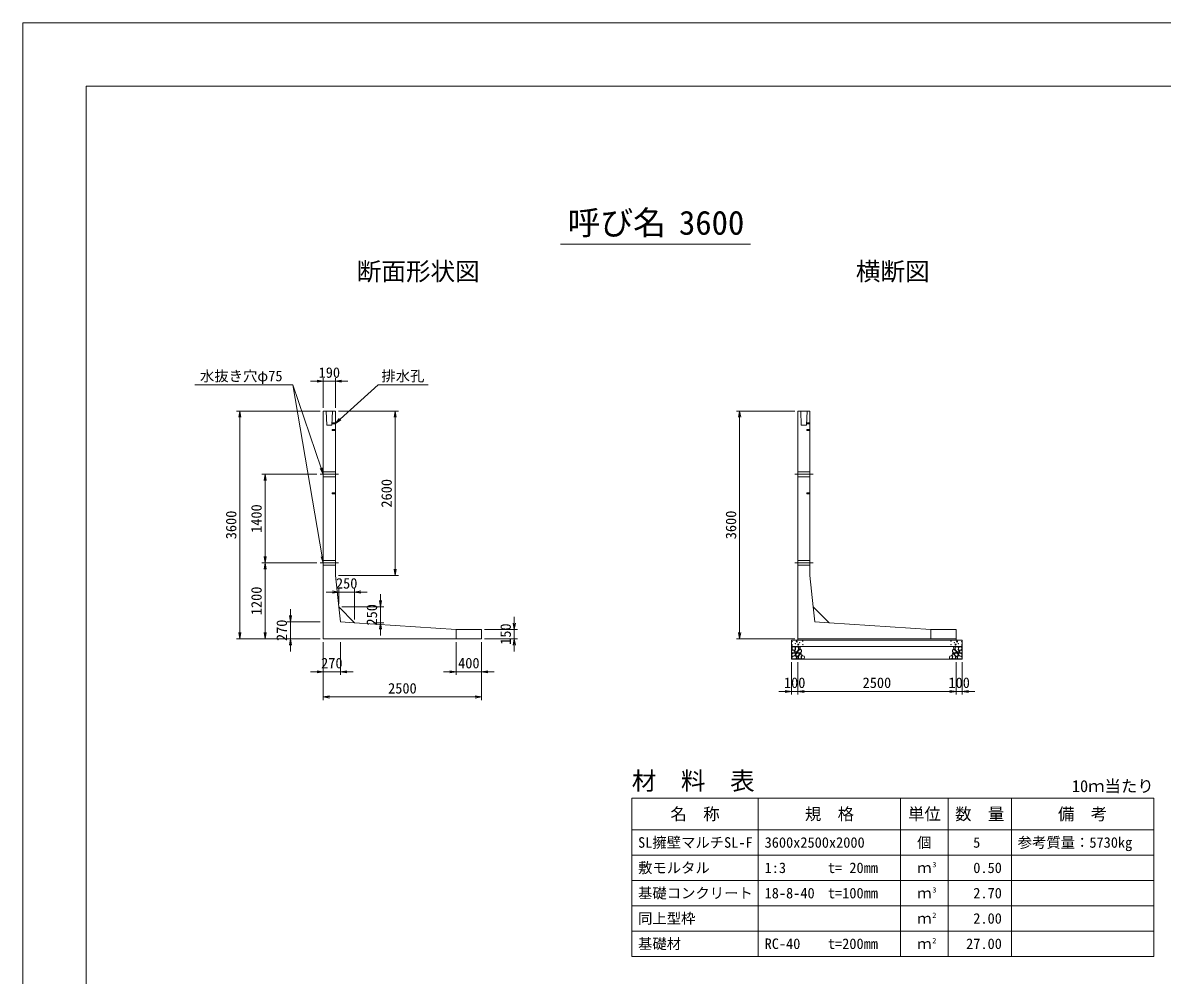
# Model space of a CAD drawing. Units: millimetres at full size, sheet at 1:50. Extents: x 70280 to 112330, y -109759 to -80059.
# Drawn here: x 70280 to 88289, y -95106 to -80059 of the extents above; entities that cross this region are included whole.
import ezdxf
from ezdxf.enums import TextEntityAlignment as Align

# ---------------------------------------------------------------- set-up
doc = ezdxf.new("R2010")
doc.units = ezdxf.units.MM
doc.header["$LTSCALE"] = 50
doc.linetypes.add('CHAIN', pattern=[18.5, 12, -1.5, 3.5, -1.5])
doc.linetypes.add('DASHED_SPACED', pattern=[12, 6, -6])
for name, color, linetype, lineweight in [('D-BMK', 2, 'CHAIN', 13), ('D-DCR-HCHn', 4, 'Continuous', 9), ('D-MTR-FRAM', 7, 'Continuous', 13), ('D-MTR-LINE', 7, 'Continuous', 13), ('D-STR-DIM', 7, 'Continuous', 9), ('D-STR-STRn', 1, 'Continuous', 13), ('D-STR-TXT', 7, 'Continuous', 9), ('D-TTL', 2, 'Continuous', 13), ('D-TTL-TXT', 7, 'Continuous', 13)]:
    doc.layers.add(name, color=color, linetype=linetype, lineweight=lineweight)
doc.layers.add('D-MTR', color=7, linetype='Continuous')
doc.layers.add('D-MTR-TXT', color=7, linetype='Continuous')
doc.styles.add('ＭＳ ゴシック', font='')
doc.styles.get('ＭＳ ゴシック').set_extended_font_data('MS Gothic')

# ---------------------------------------------------------------- blocks, each defined once
blk = doc.blocks.new('open_arrow')
at = {"color": 0, "linetype": 'Continuous', "lineweight": -2}
blk.add_lwpolyline([(7.5, 1.25), (0, 0), (7.5, -1.25)], dxfattribs=at)

msp = doc.modelspace()

# ---------------------------------------------------------------- linework, layer by layer
at = {"layer": 'D-BMK'}
for p, q in [((74980.11, -87192.06), (75270.11, -87192.06)), ((82480.11, -87192.06), (82770.11, -87192.06)), ((74980.11, -88592.06), (75270.11, -88592.06)), ((82480.11, -88592.06), (82770.11, -88592.06))]:
    msp.add_line(p, q, dxfattribs=at)
at = {"layer": 'D-DCR-HCHn'}
for points in [[(82437.39, -89978.25), (82430.46, -89999.06), (82439.7, -90012.92), (82462.82, -90015.24), (82478.6, -90008.46), (82472.06, -89992.12), (82476.69, -89982.88), (82467.44, -89973.63), (82453.57, -89969.01)], [(82481.27, -90055.05), (82498.39, -90029.37), (82496.25, -90022.95), (82472.7, -90016.53), (82451.3, -90018.67), (82436.32, -90031.51), (82434.18, -90046.49), (82436.32, -90061.47), (82453.44, -90065.75)], [(82481.31, -89920.47), (82460.51, -89915.84), (82442.01, -89925.09), (82439.7, -89945.89), (82444.32, -89962.07), (82467.44, -89969.01), (82483.62, -89969.01), (82490.55, -89957.45), (82490.55, -89932.02)], [(82499.8, -89918.16), (82492.87, -89938.96), (82495.18, -89962.07), (82479, -89987.5), (82499.8, -89999.06), (82522.91, -89987.5), (82536.78, -89969.01), (82541.41, -89938.96), (82536.78, -89922.78), (82522.91, -89915.84)], [(82504.42, -89999.06), (82492.87, -90008.3), (82497.49, -90015.24), (82513.67, -90015.24), (82520.6, -90012.92), (82525.23, -90003.68), (82518.29, -89996.74)], [(82541.19, -90055.05), (82551.89, -90029.37), (82543.33, -90018.67), (82517.65, -90018.67), (82506.95, -90022.95), (82496.25, -90037.93), (82496.25, -90050.77), (82506.95, -90067.89), (82519.79, -90070.03)], [(82539.09, -89973.63), (82527.54, -90001.37), (82536.78, -90012.92), (82564.52, -90012.92), (82576.08, -90008.3), (82587.64, -89992.12), (82587.64, -89978.25), (82576.08, -89959.76), (82562.21, -89957.45)], [(82577.58, -90106.42), (82584, -90087.16), (82581.86, -90065.75), (82596.84, -90042.21), (82577.58, -90031.51), (82556.17, -90042.21), (82543.33, -90059.33), (82539.05, -90087.16), (82543.33, -90102.14), (82556.17, -90108.56)], [(82543.72, -89922.78), (82543.72, -89950.52), (82555.27, -89957.45), (82566.83, -89950.52), (82569.14, -89934.34), (82566.83, -89920.47), (82550.65, -89915.84)], [(82573.3, -90031.51), (82584, -90022.95), (82579.72, -90016.53), (82564.73, -90016.53), (82558.31, -90018.67), (82554.03, -90027.23), (82560.45, -90033.65)], [(84982.64, -90106.42), (84976.22, -90087.16), (84978.36, -90065.75), (84963.38, -90042.21), (84982.64, -90031.51), (85004.05, -90042.21), (85016.89, -90059.33), (85021.17, -90087.16), (85016.89, -90102.14), (85004.05, -90108.56)], [(85021.13, -89973.63), (85032.68, -90001.37), (85023.44, -90012.92), (84995.7, -90012.92), (84984.14, -90008.3), (84972.58, -89992.12), (84972.58, -89978.25), (84984.14, -89959.76), (84998.01, -89957.45)], [(84986.92, -90031.51), (84976.22, -90022.95), (84980.5, -90016.53), (84995.49, -90016.53), (85001.91, -90018.67), (85006.19, -90027.23), (84999.77, -90033.65)], [(85016.5, -89922.78), (85016.5, -89950.52), (85004.95, -89957.45), (84993.39, -89950.52), (84991.08, -89934.34), (84993.39, -89920.47), (85009.57, -89915.84)], [(85019.03, -90055.05), (85008.33, -90029.37), (85016.89, -90018.67), (85042.57, -90018.67), (85053.27, -90022.95), (85063.97, -90037.93), (85063.97, -90050.77), (85053.27, -90067.89), (85040.43, -90070.03)], [(85060.42, -89918.16), (85067.35, -89938.96), (85065.04, -89962.07), (85081.22, -89987.5), (85060.42, -89999.06), (85037.31, -89987.5), (85023.44, -89969.01), (85018.81, -89938.96), (85023.44, -89922.78), (85037.31, -89915.84)], [(85055.8, -89999.06), (85067.35, -90008.3), (85062.73, -90015.24), (85046.55, -90015.24), (85039.62, -90012.92), (85034.99, -90003.68), (85041.93, -89996.74)], [(85078.95, -90055.05), (85061.83, -90029.37), (85063.97, -90022.95), (85087.52, -90016.53), (85108.92, -90018.67), (85123.9, -90031.51), (85126.04, -90046.49), (85123.9, -90061.47), (85106.78, -90065.75)], [(85078.91, -89920.47), (85099.71, -89915.84), (85118.21, -89925.09), (85120.52, -89945.89), (85115.9, -89962.07), (85092.78, -89969.01), (85076.6, -89969.01), (85069.67, -89957.45), (85069.67, -89932.02)], [(85122.83, -89978.25), (85129.76, -89999.06), (85120.52, -90012.92), (85097.4, -90015.24), (85081.62, -90008.46), (85088.16, -89992.12), (85083.53, -89982.88), (85092.78, -89973.63), (85106.65, -89969.01)], [(82489.83, -90108.56), (82504.81, -90102.14), (82509.09, -90080.73), (82500.53, -90065.75), (82485.55, -90061.47), (82466.28, -90063.61), (82444.88, -90072.17), (82434.18, -90085.02), (82434.18, -90100), (82440.6, -90108.56), (82466.28, -90106.42)], [(82536.91, -90102.14), (82536.91, -90076.45), (82526.21, -90070.03), (82515.51, -90076.45), (82513.37, -90091.44), (82515.51, -90104.28), (82530.49, -90108.56)], [(82594.7, -90104.28), (82613.96, -90108.56), (82631.08, -90100), (82633.22, -90080.73), (82628.94, -90065.75), (82607.54, -90059.33), (82592.56, -90059.33), (82586.14, -90070.03), (82586.14, -90093.58)], [(84965.52, -90104.28), (84946.26, -90108.56), (84929.14, -90100), (84927, -90080.73), (84931.28, -90065.75), (84952.68, -90059.33), (84967.66, -90059.33), (84974.08, -90070.03), (84974.08, -90093.58)], [(85023.31, -90102.14), (85023.31, -90076.45), (85034.01, -90070.03), (85044.71, -90076.45), (85046.85, -90091.44), (85044.71, -90104.28), (85029.73, -90108.56)], [(85070.39, -90108.56), (85055.41, -90102.14), (85051.13, -90080.73), (85059.69, -90065.75), (85074.67, -90061.47), (85093.94, -90063.61), (85115.34, -90072.17), (85126.04, -90085.02), (85126.04, -90100), (85119.62, -90108.56), (85093.94, -90106.42)]]:
    msp.add_lwpolyline(points, close=True, dxfattribs=at)
for centre, radius in [((82440.84, -89834.63), 3), ((82492.4, -89866.3), 3), ((82513.45, -89834.63), 7.5), ((82557.82, -89850.42), 3), ((82608.24, -89828.58), 3), ((84951.98, -89828.58), 3), ((85002.4, -89850.42), 3), ((85046.77, -89834.63), 7.5), ((85067.82, -89866.3), 3), ((85119.38, -89834.63), 3), ((82441.98, -89888.14), 3), ((82536.77, -89882.09), 7.5), ((82609.38, -89882.09), 3), ((84950.84, -89882.09), 3), ((85023.45, -89882.09), 7.5), ((85118.24, -89888.14), 3)]:
    msp.add_circle(centre, radius, dxfattribs=at)
at = {"layer": 'D-MTR-FRAM'}
for p, q in [((79905.11, -92308.73), (88155.11, -92308.73)), ((79905.11, -92308.73), (79905.11, -94808.73)), ((88155.11, -92308.73), (88155.11, -94808.73)), ((79905.11, -94808.73), (88155.11, -94808.73))]:
    msp.add_line(p, q, dxfattribs=at)
at = {"layer": 'D-MTR-LINE'}
for p, q in [((81905.11, -92308.73), (81905.11, -94808.73)), ((84155.11, -92308.73), (84155.11, -94808.73)), ((84905.11, -92308.73), (84905.11, -94808.73)), ((85905.11, -92308.73), (85905.11, -94808.73)), ((79905.11, -92808.73), (88155.11, -92808.73)), ((79905.11, -93208.73), (88155.11, -93208.73)), ((79905.11, -93608.73), (88155.11, -93608.73)), ((79905.11, -94008.73), (88155.11, -94008.73)), ((79905.11, -94408.73), (88155.11, -94408.73))]:
    msp.add_line(p, q, dxfattribs=at)
at = {"layer": 'D-STR-DIM'}
for p, q in [((74830.11, -85722.06), (75420.11, -85722.06)), ((75030.11, -86142.06), (75030.11, -85672.06)), ((75220.11, -86142.06), (75220.11, -85672.06)), ((74980.11, -86192.06), (73660.11, -86192.06)), ((73710.11, -89792.06), (73710.11, -86192.06)), ((75270.11, -86192.06), (76216.58, -86192.06)), ((76166.58, -88792.06), (76166.58, -86192.06)), ((82480.11, -86192.06), (81560.11, -86192.06)), ((81610.11, -89792.06), (81610.11, -86192.06)), ((74930.11, -87192.06), (74060.11, -87192.06)), ((74110.11, -88592.06), (74110.11, -87192.06)), ((74930.11, -88592.06), (74060.11, -88592.06)), ((74930.11, -88592.06), (74060.11, -88592.06)), ((74110.11, -89792.06), (74110.11, -88592.06)), ((75270.11, -88792.06), (76216.58, -88792.06)), ((75074.32, -89051.76), (75724.32, -89051.76)), ((75274.32, -89236.76), (75274.32, -89001.76)), ((75524.32, -89486.76), (75524.32, -89001.76)), ((75934.32, -89736.76), (75934.32, -89086.76)), ((74510.11, -89992.06), (74510.11, -89322.06)), ((75324.32, -89286.76), (75984.32, -89286.76)), ((78048.55, -89442.06), (78048.55, -89992.06)), ((74980.11, -89522.06), (74460.11, -89522.06)), ((75824.32, -89536.76), (75984.32, -89536.76)), ((77580.11, -89642.06), (78098.55, -89642.06)), ((74980.11, -89792.06), (73660.11, -89792.06)), ((74980.11, -89792.06), (74060.11, -89792.06)), ((74980.11, -89792.06), (74460.11, -89792.06)), ((75030.11, -89842.06), (75030.11, -90759.88)), ((75030.11, -89842.06), (75030.11, -90362.06)), ((75300.11, -89842.06), (75300.11, -90362.06)), ((77130.11, -89842.06), (77130.11, -90362.06)), ((77530.11, -89842.06), (77530.11, -90759.88)), ((77530.11, -89842.06), (77530.11, -90362.06)), ((77580.11, -89792.06), (78098.55, -89792.06)), ((82480.11, -89792.06), (81560.11, -89792.06)), ((82430.11, -90162.06), (82430.11, -90672.06)), ((82530.11, -90162.06), (82530.11, -90672.06)), ((82530.11, -90162.06), (82530.11, -90672.06)), ((85030.11, -90162.06), (85030.11, -90672.06)), ((85030.11, -90162.06), (85030.11, -90672.06)), ((85130.11, -90162.06), (85130.11, -90672.06)), ((74830.11, -90312.06), (75500.11, -90312.06)), ((76930.11, -90312.06), (77730.11, -90312.06)), ((77530.11, -90709.88), (75030.11, -90709.88)), ((82730.11, -90622.06), (82230.11, -90622.06)), ((82530.11, -90622.06), (85030.11, -90622.06)), ((84830.11, -90622.06), (85330.11, -90622.06))]:
    msp.add_line(p, q, dxfattribs=at)
for points in [[(75030.11, -88592.06), (75013.28, -88493.49), (74550.11, -85779.85)], [(75030.11, -87192.06), (74997.93, -87097.38), (74550.11, -85779.85)], [(75220.11, -86387.06), (75294.45, -86320.18), (75895.11, -85779.85)]]:
    msp.add_lwpolyline(points, dxfattribs=at)
at = {"layer": 'D-STR-STRn'}
for p, q in [((75030.11, -89792.06), (75030.11, -86192.06)), ((75030.11, -86192.06), (75220.11, -86192.06)), ((75220.11, -86192.06), (75220.11, -88792.06)), ((82530.11, -89792.06), (82530.11, -86192.06)), ((82530.11, -86192.06), (82720.11, -86192.06)), ((82720.11, -86192.06), (82720.11, -88792.06)), ((75220.11, -88792.06), (75274.32, -89286.76)), ((82720.11, -88792.06), (82774.32, -89286.76)), ((75524.32, -89536.76), (75274.32, -89286.76)), ((83024.32, -89536.76), (82774.32, -89286.76)), ((77130.11, -89642.06), (75524.32, -89536.76)), ((77130.11, -89642.06), (77530.11, -89642.06)), ((77130.11, -89642.06), (77130.11, -89792.06)), ((77530.11, -89792.06), (77530.11, -89642.06)), ((84630.11, -89642.06), (83024.32, -89536.76)), ((84630.11, -89642.06), (85030.11, -89642.06)), ((84630.11, -89642.06), (84630.11, -89792.06)), ((85030.11, -89792.06), (85030.11, -89642.06)), ((75030.11, -89792.06), (77530.11, -89792.06)), ((75030.11, -89792.06), (77130.11, -89792.06)), ((82430.11, -90112.06), (82430.11, -89812.06)), ((82430.11, -89812.06), (85130.11, -89812.06)), ((82530.11, -89792.06), (82530.11, -89812.06)), ((82530.11, -89792.06), (85030.11, -89792.06)), ((85030.11, -89792.06), (85030.11, -89812.06)), ((85130.11, -89812.06), (85130.11, -90112.06)), ((82430.11, -89912.06), (85130.11, -89912.06)), ((82430.11, -90112.06), (85130.11, -90112.06))]:
    msp.add_line(p, q, dxfattribs=at)
at = {"layer": 'D-STR-STRn', "linetype": 'DASHED_SPACED'}
for p, q in [((75085.11, -86417.06), (75075.11, -86192.06)), ((75175.11, -86192.06), (75165.11, -86417.06)), ((82585.11, -86417.06), (82575.11, -86192.06)), ((82675.11, -86192.06), (82665.11, -86417.06)), ((75165.11, -86417.06), (75085.11, -86417.06)), ((75166, -86397.06), (75220.11, -86397.06)), ((75166.89, -86377.06), (75220.11, -86377.06)), ((82665.11, -86417.06), (82585.11, -86417.06)), ((82666, -86397.06), (82720.11, -86397.06)), ((82666.89, -86377.06), (82720.11, -86377.06)), ((75220.11, -87154.56), (75030.11, -87154.56)), ((82720.11, -87154.56), (82530.11, -87154.56)), ((75220.11, -87229.56), (75030.11, -87229.56)), ((82720.11, -87229.56), (82530.11, -87229.56)), ((75220.11, -88554.56), (75030.11, -88554.56)), ((82720.11, -88554.56), (82530.11, -88554.56)), ((75220.11, -88629.56), (75030.11, -88629.56)), ((82720.11, -88629.56), (82530.11, -88629.56))]:
    msp.add_line(p, q, dxfattribs=at)
at = {"layer": 'D-STR-STRn', "color": 2, "linetype": 'DASHED_SPACED'}
for p, q in [((75300.11, -89522.06), (75274.32, -89286.76)), ((82800.11, -89522.06), (82774.32, -89286.76)), ((75300.11, -89522.06), (75524.32, -89536.76)), ((82800.11, -89522.06), (83024.32, -89536.76))]:
    msp.add_line(p, q, dxfattribs=at)
at = {"layer": 'D-STR-STRn', "linetype": 'DASHED_SPACED'}
for points in [[(75220.11, -86482.56), (75170.11, -86482.56), (75170.11, -86501.56), (75220.11, -86501.56)], [(82720.11, -86482.56), (82670.11, -86482.56), (82670.11, -86501.56), (82720.11, -86501.56)], [(75220.11, -87482.56), (75170.11, -87482.56), (75170.11, -87501.56), (75220.11, -87501.56)], [(82720.11, -87482.56), (82670.11, -87482.56), (82670.11, -87501.56), (82720.11, -87501.56)]]:
    msp.add_lwpolyline(points, dxfattribs=at)
at = {"layer": 'D-STR-TXT'}
for p, q in [((74550.11, -85779.85), (72997.93, -85779.85)), ((75895.11, -85779.85), (76687.28, -85779.85))]:
    msp.add_line(p, q, dxfattribs=at)
at = {"layer": 'D-TTL'}
for points in [[(70280.11, -109758.73), (112330.11, -109758.73), (112330.11, -80058.73), (70280.11, -80058.73)], [(71280.11, -108758.73), (111330.11, -108758.73), (111330.11, -81058.73), (71280.11, -81058.73)]]:
    msp.add_lwpolyline(points, close=True, dxfattribs=at)
at = {"layer": 'D-TTL-TXT'}
msp.add_line((78780.11, -83558.73), (81780.11, -83558.73), dxfattribs=at)

# ---------------------------------------------------------------- block references
at = {"layer": 'D-STR-DIM', "xscale": 13.3, "yscale": 13.3}
for p, rotation in [((75030.11, -85722.06), 180), ((73710.11, -86192.06), 270), ((76166.58, -86192.06), 270), ((81610.11, -86192.06), 270), ((75220.11, -86387.06), 42), ((75030.11, -87192.06), 108.8), ((74110.11, -87192.06), 270), ((74110.11, -88592.06), 90), ((74110.11, -88592.06), 270), ((75030.11, -88592.06), 99.7), ((76166.58, -88792.06), 90), ((75274.32, -89051.76), 180), ((75934.32, -89286.76), 90), ((74510.11, -89522.06), 90), ((75934.32, -89536.76), 270), ((78048.55, -89642.06), 90), ((73710.11, -89792.06), 90), ((74110.11, -89792.06), 90), ((74510.11, -89792.06), 270), ((78048.55, -89792.06), 270), ((81610.11, -89792.06), 90), ((75030.11, -90312.06), 180), ((77130.11, -90312.06), 180), ((77530.11, -90709.88), 180), ((82430.11, -90622.06), 180), ((85030.11, -90622.06), 180), ((85030.11, -90622.06), 180)]:
    msp.add_blockref('open_arrow', p, dxfattribs=dict(at, rotation=rotation))
for p in [(75220.11, -85722.06), (75524.32, -89051.76), (75300.11, -90312.06), (77530.11, -90312.06), (75030.11, -90709.88), (82530.11, -90622.06), (82530.11, -90622.06), (85130.11, -90622.06)]:
    msp.add_blockref('open_arrow', p, dxfattribs=at)

# ---------------------------------------------------------------- texts
at = {"layer": 'D-MTR', "style": 'ＭＳ ゴシック'}
msp.add_text('材\u3000料\u3000表', height=284.8, dxfattribs=at).set_placement((79905.11, -92263.35), align=Align.BOTTOM_LEFT)
msp.add_text('10ｍ当たり', height=189.9, dxfattribs=at).set_placement((88155.11, -92270.14), align=Align.BOTTOM_RIGHT)
at = {"layer": 'D-MTR-TXT', "style": 'ＭＳ ゴシック'}
for s, height, p in [('名\u3000称', 189.9, (80905.11, -92558.73)), ('規\u3000格', 189.9, (83030.11, -92558.73)), ('単位', 189.9, (84530.11, -92558.73)), ('数\u3000量', 189.9, (85405.11, -92558.73)), ('備\u3000考', 189.9, (87030.11, -92558.73)), ('個', 166.1, (84530.11, -93008.73)), ('ｍ', 166.1, (84530.11, -93408.73)), ('ｍ', 166.1, (84530.11, -93808.73)), ('ｍ', 166.1, (84530.11, -94208.73)), ('ｍ', 166.1, (84530.11, -94608.73))]:
    msp.add_text(s, height=height, dxfattribs=at).set_placement(p, align=Align.MIDDLE_CENTER)
for s, p in [('SL擁壁マルチSL-F', (80005.11, -93008.73)), ('3600x2500x2000', (82005.11, -93008.73)), ('参考質量：5730kg', (86005.11, -93008.73)), ('敷モルタル', (80005.11, -93408.73)), ('1:3', (82005.11, -93408.73)), ('t= 20mm', (83005.11, -93408.73)), ('基礎コンクリート', (80005.11, -93808.73)), ('18-8-40', (82005.11, -93808.73)), ('t=100mm', (83005.11, -93808.73)), ('同上型枠', (80005.11, -94208.73)), ('基礎材', (80005.11, -94608.73)), ('RC-40', (82005.11, -94608.73)), ('t=200mm', (83005.11, -94608.73))]:
    msp.add_text(s, height=166.1, dxfattribs=at).set_placement(p, align=Align.MIDDLE_LEFT)
for s, p in [('5', (85413.99, -93008.73)), ('0.50', (85755.11, -93408.73)), ('2.70', (85755.11, -93808.73)), ('2.00', (85755.11, -94208.73)), ('27.00', (85755.11, -94608.73))]:
    msp.add_text(s, height=166.1, dxfattribs=at).set_placement(p, align=Align.MIDDLE_RIGHT)
for s, p in [('3', (84655.11, -93424.66)), ('3', (84655.11, -93824.66)), ('2', (84655.11, -94224.66)), ('2', (84655.11, -94624.66))]:
    msp.add_text(s, height=83.07, dxfattribs=at).set_placement(p, align=Align.BOTTOM_LEFT)
at = {"layer": 'D-STR-DIM', "style": 'ＭＳ ゴシック'}
for s, p in [('190', (75125.11, -85584.56)), ('250', (75399.32, -88914.26)), ('270', (75165.11, -90174.56)), ('400', (77330.11, -90174.56)), ('100', (82480.11, -90484.56)), ('2500', (83780.11, -90484.56)), ('100', (85080.11, -90484.56)), ('2500', (76280.11, -90572.38))]:
    msp.add_text(s, height=166.1, dxfattribs=at).set_placement(p, align=Align.MIDDLE_CENTER)
for s, p in [('2600', (76029.08, -87492.06)), ('1400', (73972.61, -87892.06)), ('3600', (73572.61, -87992.06)), ('3600', (81472.61, -87992.06)), ('1200', (73972.61, -89192.06)), ('250', (75796.82, -89411.76)), ('270', (74372.61, -89657.06)), ('150', (77911.05, -89717.06))]:
    msp.add_text(s, height=166.1, rotation=90, dxfattribs=at).set_placement(p, align=Align.MIDDLE_CENTER)
at = {"layer": 'D-STR-TXT', "style": 'ＭＳ ゴシック'}
for s, p in [('水抜き穴φ75', (73081.09, -85771.71)), ('排水孔', (75947.9, -85771.71))]:
    msp.add_text(s, height=166.1, dxfattribs=at).set_placement(p, align=Align.BOTTOM_LEFT)
at = {"layer": 'D-TTL-TXT', "style": 'ＭＳ ゴシック'}
for s, height, p in [('呼び名', 379.8, (79667.61, -83521.23)), ('3600', 379.8, (81167.61, -83521.23)), ('断面形状図', 284.8, (76530.11, -84213.35)), ('横断図', 284.8, (84030.11, -84213.35))]:
    msp.add_text(s, height=height, dxfattribs=at).set_placement(p, align=Align.BOTTOM_CENTER)

doc.saveas('drawing.dxf')
